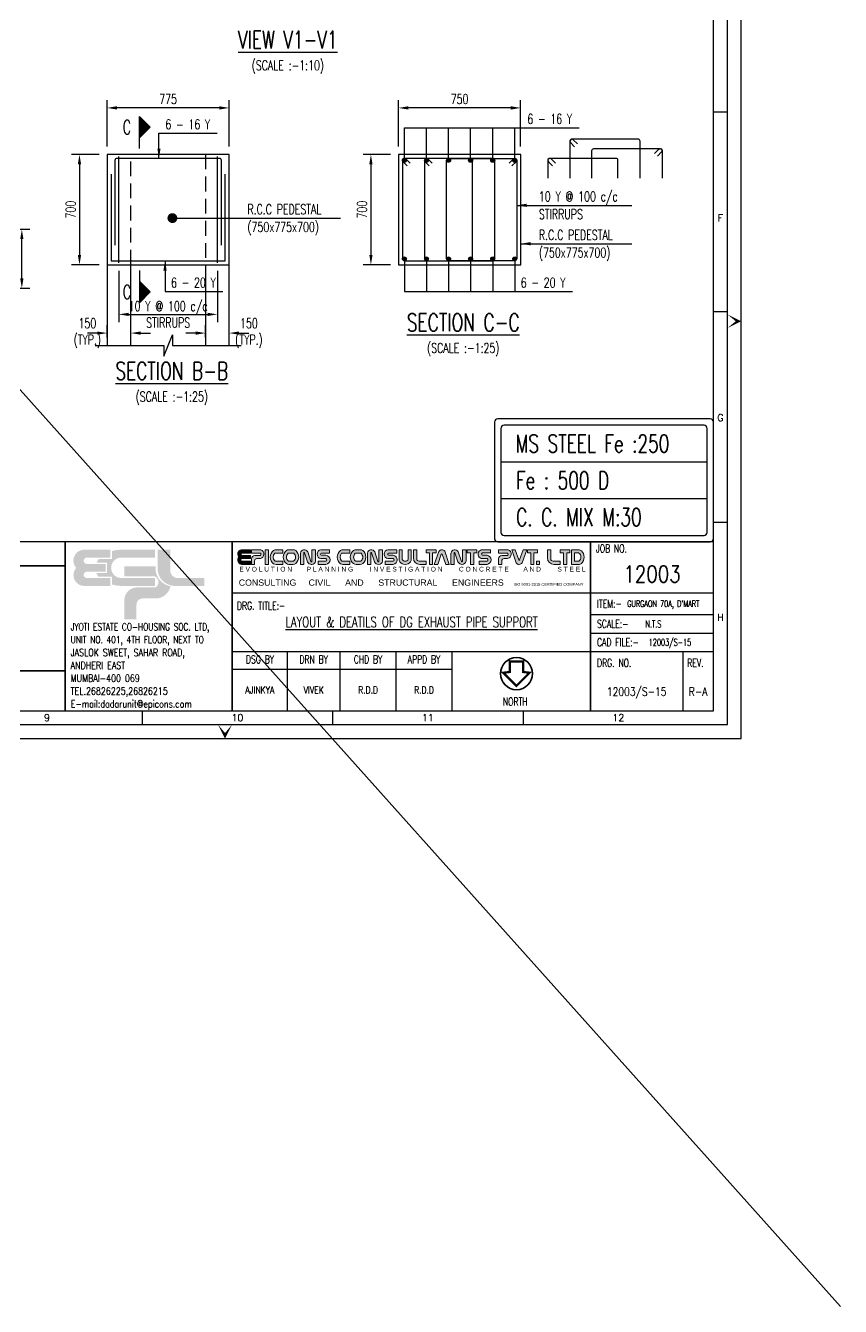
# Model space of a CAD drawing. Header units: inches. Extents: x 6 to 183294, y -48183 to 78918.
# Drawn here: x 41244 to 61920, y -14410 to 18103 of the extents above; entities that cross this region are included whole.
import ezdxf
from ezdxf.enums import TextEntityAlignment as Align

# ---------------------------------------------------------------- set-up
doc = ezdxf.new("R2010")
doc.units = ezdxf.units.IN
doc.header["$MEASUREMENT"] = 0
doc.header["$PDMODE"] = 35
doc.linetypes.add('HIDDEN', pattern=[0.375, 0.25, -0.125])
doc.layers.add('00 ECPL LOGO', color=250, linetype='Continuous', lineweight=20)
doc.layers.add('00 ELEV-2', color=9, linetype='Continuous', lineweight=30)
for name, color, linetype in [('PNA', 8, 'Continuous'), ('S-BRECK LINE', 8, 'Continuous'), ('S-CONCRET LINE', 4, 'Continuous'), ('S-DIM-1', 5, 'Continuous'), ('S-REINFORCEMENT', 6, 'Continuous'), ('S-SECTION MARK', 1, 'Continuous'), ('S-STIRUPS)', 3, 'Continuous'), ('S-TEXT', 2, 'Continuous'), ('S-TEXT-1', 4, 'Continuous'), ('S-TITIL', 6, 'Continuous'), ('S-TITLE', 6, 'Continuous'), ('SCHEDULE LINE-1', 7, 'Continuous'), ('TEXT (SHEET)', 4, 'Continuous'), ('TITLE', 6, 'Continuous')]:
    doc.layers.add(name, color=color, linetype=linetype)
doc.styles.add('ROMANS', font='simplex.shx', dxfattribs={"width": 0.7})
doc.styles.add('SEC. TEXT', font='arial.ttf', dxfattribs={"height": 180})
doc.dimstyles.new('dim10', dxfattribs={"dimtxt": 250, "dimasz": 250, "dimexe": 200, "dimexo": 200, "dimgap": 100, "dimtad": 1, "dimdec": 0, "dimlfac": 0.1, "dimzin": 0, "dimdsep": 46, "dimtxsty": 'ROMANS', "dimcen": 0, "dimclrd": 5, "dimclre": 5, "dimclrt": 4, "dimadec": 0, "dimazin": 0, "dimtfac": 1, "dimtdec": 0, "dimtix": 1, "dimtofl": 0, "dimtmove": 2, "dimatfit": 3, "dimfxl": 0, "dimtolj": 1, "dimtzin": 0, "dimlwd": -1, "dimlwe": -1, "dimarcsym": 0})
doc.dimstyles.new('dim25', dxfattribs={"dimtxt": 250, "dimasz": 250, "dimexe": 200, "dimexo": 200, "dimgap": 100, "dimtad": 1, "dimdec": 0, "dimlfac": 0.25, "dimzin": 0, "dimdsep": 46, "dimtxsty": 'ROMANS', "dimcen": 0, "dimclrd": 5, "dimclre": 5, "dimclrt": 4, "dimadec": 0, "dimazin": 0, "dimtfac": 1, "dimtdec": 0, "dimtix": 1, "dimtofl": 0, "dimtmove": 2, "dimatfit": 3, "dimfxl": 0, "dimtolj": 1, "dimtzin": 0, "dimlwd": -1, "dimlwe": -1, "dimarcsym": 0})
doc.dimstyles.new('dim33.33', dxfattribs={"dimtxt": 250, "dimasz": 250, "dimexe": 200, "dimexo": 200, "dimgap": 100, "dimtad": 1, "dimdec": 0, "dimlfac": 0.333331, "dimzin": 0, "dimdsep": 46, "dimtxsty": 'ROMANS', "dimcen": 0, "dimclrd": 5, "dimclre": 5, "dimclrt": 4, "dimadec": 0, "dimazin": 0, "dimtfac": 1, "dimtdec": 0, "dimtix": 1, "dimtofl": 0, "dimtmove": 2, "dimatfit": 3, "dimfxl": 0, "dimtolj": 1, "dimtzin": 0, "dimlwd": -1, "dimlwe": -1, "dimarcsym": 0})
pattern_1 = [(315, (41799.568, 90036.126), (15.2387667, 15.2387667), [])]

# ---------------------------------------------------------------- blocks, each defined once
blk = doc.blocks.new('EPICONS TITLE')
at = {"layer": '00 ECPL LOGO'}
h = blk.add_hatch(color=7, dxfattribs=at)
h.dxf.hatch_style = 1
h.paths.add_polyline_path([(678, -252), (678, -146), (414, -146, 0.261636), (303, -208, 0.285841), (304, -378, 0.344902), (324, -574, 0.204992), (418, -614), (678, -614), (678, -510), (424, -510, -1), (418, -426), (678, -426), (678, -331), (424, -331, -1), (422, -252)])
h = blk.add_hatch(color=7, dxfattribs=at)
h.dxf.hatch_style = 1
h.paths.add_polyline_path([(1011, -146), (712, -146), (712, -252), (997, -252, -0.440545), (997, -331), (816, -331, 0.414214), (712, -435), (712, -614), (810, -614), (810, -504, -0.414214), (888, -426), (997, -426, 0.757811)])
h.paths.add_polyline_path([(1254, -146), (1153, -146), (1153, -614), (1254, -614)])
h.paths.add_polyline_path([(1708, -146), (1494, -146, 0.154275), (1419, -169, 0.519672), (1419, -591, 0.154275), (1494, -614), (1708, -614), (1708, -510), (1472, -510, -0.210356), (1452, -502, -0.388707), (1452, -260, -0.210356), (1472, -252), (1708, -252)])
h.paths.add_polyline_path([(2037, -146), (1904, -146, 0.159018), (1828, -171, 0.507969), (1828, -589, 0.159018), (1904, -614), (2037, -614, 0.173791), (2119, -585, 0.472311), (2119, -175, 0.173791)])
h.paths.add_polyline_path([(2046, -252, -0.185052), (2063, -258, -0.445894), (2063, -504, -0.185052), (2046, -510), (1899, -510, -0.185052), (1882, -504, -0.445894), (1882, -258, -0.185052), (1899, -252)], flags=16)
h.paths.add_polyline_path([(2501, -209, 0.723435), (2273, -252), (2273, -614), (2374, -614), (2374, -252, -0.723435), (2399, -241), (2495, -533, 0.724077), (2751, -510), (2751, -146), (2635, -146), (2635, -509, -0.755661), (2603, -519)])
h.paths.add_polyline_path([(3198, -146), (2916, -146, 0.823713), (2916, -429), (3082, -429, -0.713272), (3082, -510), (2830, -510), (2830, -614), (3082, -614, 0.900309), (3082, -324), (2936, -324, -0.746931), (2936, -252), (3198, -252)])
h = blk.add_hatch(color=7, dxfattribs=at)
h.dxf.hatch_style = 1
h.paths.add_polyline_path([(3837, -146), (3623, -146, 0.154275), (3548, -169, 0.519672), (3548, -591, 0.154275), (3623, -614), (3837, -614), (3837, -510), (3600, -510, -0.210932), (3581, -502, -0.385278), (3580, -260, -0.212895), (3599, -252), (3837, -252)])
h.paths.add_polyline_path([(4255, -175, 0.173792), (4173, -146), (4040, -146, 0.159018), (3964, -171, 0.507969), (3964, -589, 0.159018), (4040, -614), (4173, -614, 0.173792), (4255, -585, 0.472311)])
h.paths.add_polyline_path([(4182, -252, -0.185053), (4199, -258, -0.445893), (4199, -504, -0.185053), (4182, -510), (4035, -510, -0.185053), (4017, -504, -0.445893), (4017, -258, -0.185053), (4035, -252)], flags=16)
h.paths.add_polyline_path([(4406, -252), (4406, -614), (4507, -614), (4507, -252, -0.436861), (4522, -236, -0.319738), (4534, -245), (4629, -533, 0.724077), (4884, -510), (4884, -146), (4768, -146), (4768, -509, -0.755661), (4737, -519), (4635, -209, 0.723435)])
h.paths.add_polyline_path([(5335, -146), (5053, -146, 0.823713), (5053, -429), (5219, -429, -0.713272), (5219, -510), (4967, -510), (4967, -614), (5219, -614, 0.900309), (5219, -324), (5074, -324, -0.746931), (5074, -252), (5335, -252)])
h.paths.add_polyline_path([(5509, -146), (5408, -146), (5408, -452, 0.160106), (5433, -529, 0.505303), (5772, -529, 0.160106), (5797, -452), (5797, -146), (5699, -146), (5699, -451, -0.621318), (5509, -451)])
h.paths.add_polyline_path([(5969, -146), (5862, -146), (5862, -406, 0.414214), (6070, -614), (6267, -614), (6267, -510), (6047, -510, -0.414214), (5969, -432)])
h.paths.add_polyline_path([(6589, -146), (6267, -146), (6267, -249), (6372, -249), (6372, -614), (6473, -614), (6473, -249), (6589, -249)])
h.paths.add_polyline_path([(6863, -194, 0.539211), (6672, -201), (6523, -614), (6641, -614), (6752, -289, -0.708617), (6777, -289), (6894, -614), (7006, -614)])
h.paths.add_polyline_path([(7288, -209, 0.723435), (7059, -252), (7059, -614), (7160, -614), (7160, -252, -0.723435), (7186, -241), (7282, -533, 0.724077), (7538, -510), (7538, -146), (7421, -146), (7421, -509, -0.755661), (7390, -519)])
h.paths.add_polyline_path([(7886, -146), (7579, -146), (7579, -249), (7684, -249), (7684, -614), (7785, -614), (7785, -249), (7886, -249)])
h.paths.add_polyline_path([(8321, -146), (8059, -146, 0.157568), (7983, -170, 0.511532), (7983, -404, 0.157569), (8059, -429), (8206, -429, -0.713272), (8206, -510), (7953, -510), (7953, -614), (8206, -614, 0.900308), (8206, -324), (8065, -324), (8060, -324, -0.722204), (8060, -249), (8321, -249)])
h = blk.add_hatch(color=7, dxfattribs=at)
h.dxf.hatch_style = 1
h.paths.add_polyline_path([(8875, -146), (8576, -146), (8576, -252), (8849, -252, -0.270444), (8871, -265, -0.26297), (8871, -318, -0.270444), (8849, -331), (8680, -331, 0.414214), (8576, -435), (8576, -614), (8674, -614), (8674, -504, -0.414214), (8752, -426), (8861, -426, 0.757811)])
h.paths.add_polyline_path([(9103, -146), (8990, -146), (9133, -566, 0.539211), (9324, -560), (9474, -146), (9356, -146), (9244, -471, -0.708617), (9220, -471)])
h.paths.add_polyline_path([(9814, -146), (9492, -146), (9492, -249), (9597, -249), (9597, -614), (9698, -614), (9698, -249), (9814, -249)])
h.paths.add_polyline_path([(10234, -146), (10128, -146), (10128, -406, 0.414214), (10336, -614), (10533, -614), (10533, -510), (10312, -510, -0.414214), (10234, -432)])
h.paths.add_polyline_path([(9871, -510), (9775, -510), (9775, -614), (9871, -614)])
h = blk.add_hatch(color=7, dxfattribs=at)
h.dxf.hatch_style = 1
h.paths.add_polyline_path([(10533, -146), (10533, -249), (10637, -249), (10637, -614), (10739, -614), (10739, -249), (10839, -249), (10839, -146)])
h.paths.add_polyline_path([(10890, -146), (10890, -614), (11119, -614, 0.189446), (11208, -580, 0.435754), (11208, -181, 0.189446), (11119, -146)])
h.paths.add_polyline_path([(11122, -249, -0.519112), (11122, -510), (10989, -510), (10989, -249)], flags=16)
at = {"layer": '00 ECPL LOGO', "color": 7}
for p, q in [((678, -146), (414, -146)), ((424, -252), (678, -252)), ((678, -331), (424, -331)), ((678, -252), (678, -146)), ((678, -426), (678, -331)), ((1011, -146), (712, -146)), ((712, -146), (712, -252)), ((997, -252), (712, -252)), ((997, -331), (816, -331)), ((1153, -146), (1254, -146)), ((1153, -146), (1153, -614)), ((1254, -146), (1254, -614)), ((1472, -252), (1708, -252)), ((1494, -146), (1708, -146)), ((1708, -252), (1708, -146)), ((1899, -252), (2046, -252)), ((1904, -146), (2037, -146)), ((2273, -252), (2273, -614)), ((2374, -252), (2374, -614)), ((2399, -241), (2495, -533)), ((2501, -209), (2603, -519)), ((2635, -146), (2751, -146)), ((2751, -146), (2635, -146)), ((2635, -146), (2635, -510)), ((2751, -146), (2751, -510)), ((2751, -252), (2751, -252)), ((2916, -146), (3198, -146)), ((3198, -146), (2916, -146)), ((2936, -252), (3198, -252)), ((3082, -324), (2936, -324)), ((3198, -252), (3198, -146)), ((3599, -252), (3837, -252)), ((3837, -146), (3623, -146)), ((3837, -252), (3837, -146)), ((4035, -252), (4182, -252)), ((4040, -146), (4173, -146)), ((4406, -252), (4406, -614)), ((4507, -252), (4507, -614)), ((4534, -245), (4629, -533)), ((4635, -209), (4737, -519)), ((4768, -146), (4884, -146)), ((4768, -146), (4884, -146)), ((4884, -146), (4768, -146)), ((4768, -146), (4768, -510)), ((4884, -146), (4884, -510)), ((4884, -252), (4884, -252)), ((5053, -146), (5335, -146)), ((5053, -146), (5335, -146)), ((5335, -146), (5053, -146)), ((5074, -252), (5335, -252)), ((5219, -324), (5074, -324)), ((5335, -252), (5335, -146)), ((5408, -146), (5509, -146)), ((5509, -146), (5408, -146)), ((5408, -146), (5408, -452)), ((5509, -146), (5509, -451)), ((5699, -146), (5797, -146)), ((5797, -146), (5699, -146)), ((5699, -146), (5699, -451)), ((5797, -146), (5797, -452)), ((5862, -146), (5969, -146)), ((5969, -146), (5862, -146)), ((5862, -406), (5862, -146)), ((5969, -432), (5969, -146)), ((6267, -146), (6589, -146)), ((6589, -146), (6267, -146)), ((6267, -146), (6267, -249)), ((6267, -249), (6372, -249)), ((6372, -614), (6372, -249)), ((6473, -614), (6473, -249)), ((6473, -249), (6589, -249)), ((6523, -614), (6672, -201)), ((6589, -146), (6589, -249)), ((6641, -614), (6752, -289)), ((6894, -614), (6777, -289)), ((7006, -614), (6863, -194)), ((7059, -252), (7059, -614)), ((7160, -252), (7160, -614)), ((7186, -241), (7282, -533)), ((7288, -209), (7390, -519)), ((7421, -146), (7538, -146)), ((7421, -146), (7538, -146)), ((7538, -146), (7421, -146)), ((7421, -146), (7538, -146)), ((7421, -146), (7421, -510)), ((7538, -146), (7538, -510)), ((7538, -252), (7538, -252)), ((7579, -146), (7886, -146)), ((7886, -146), (7579, -146)), ((7579, -146), (7886, -146)), ((7579, -146), (7886, -146)), ((7886, -146), (7579, -146)), ((7579, -146), (7579, -249)), ((7579, -249), (7684, -249)), ((7579, -249), (7684, -249)), ((7684, -614), (7684, -249)), ((7785, -614), (7785, -249)), ((7785, -249), (7886, -249)), ((7785, -249), (7886, -249)), ((7886, -146), (7886, -249)), ((8040, -146), (8321, -146)), ((8040, -146), (8321, -146)), ((8321, -146), (8059, -146)), ((8060, -249), (8321, -249)), ((8206, -324), (8060, -324)), ((8065, -324), (8206, -324)), ((8321, -252), (8321, -146)), ((8875, -146), (8576, -146)), ((8576, -146), (8576, -252)), ((8849, -252), (8576, -252)), ((8849, -331), (8680, -331)), ((9103, -146), (8990, -146)), ((9103, -146), (8990, -146)), ((8990, -146), (9133, -566)), ((9103, -146), (9220, -471)), ((9356, -146), (9244, -471)), ((9474, -146), (9324, -560)), ((9474, -146), (9356, -146)), ((9408, -146), (9356, -146)), ((9474, -146), (9356, -146)), ((9492, -146), (9814, -146)), ((9814, -146), (9492, -146)), ((9492, -146), (9814, -146)), ((9492, -146), (9814, -146)), ((9492, -146), (9814, -146)), ((9492, -146), (9492, -249)), ((9492, -249), (9597, -249)), ((9492, -249), (9597, -249)), ((9597, -614), (9597, -249)), ((9698, -614), (9698, -249)), ((9698, -249), (9814, -249)), ((9698, -249), (9814, -249)), ((9814, -146), (9814, -249)), ((10128, -146), (10234, -146)), ((10234, -146), (10128, -146)), ((10128, -406), (10128, -146)), ((10234, -432), (10234, -146)), ((10533, -146), (10839, -146)), ((10839, -146), (10533, -146)), ((10533, -146), (10533, -249)), ((10533, -249), (10637, -249)), ((10637, -249), (10533, -249)), ((10637, -614), (10637, -249)), ((10739, -614), (10739, -249)), ((10739, -249), (10839, -249)), ((10739, -249), (10839, -249)), ((10839, -249), (10739, -249)), ((10839, -146), (10839, -249)), ((10890, -146), (11119, -146)), ((10890, -146), (10890, -614)), ((10989, -249), (10989, -510)), ((10989, -249), (11113, -249)), ((418, -426), (678, -426)), ((678, -510), (418, -510)), ((418, -614), (678, -614)), ((678, -614), (678, -510)), ((712, -435), (712, -614)), ((712, -614), (810, -614)), ((810, -504), (810, -614)), ((888, -426), (997, -426)), ((1153, -614), (1254, -614)), ((1472, -510), (1708, -510)), ((1494, -614), (1708, -614)), ((1708, -614), (1708, -510)), ((1899, -510), (2046, -510)), ((2037, -614), (1904, -614)), ((2273, -614), (2374, -614)), ((2614, -614), (2635, -614)), ((2635, -614), (2635, -614)), ((2751, -510), (2751, -510)), ((2830, -614), (2830, -510)), ((2830, -510), (3082, -510)), ((2830, -614), (3082, -614)), ((2830, -614), (3082, -614)), ((3082, -429), (2916, -429)), ((3600, -510), (3837, -510)), ((3623, -614), (3837, -614)), ((3837, -614), (3837, -510)), ((4035, -510), (4182, -510)), ((4040, -614), (4173, -614)), ((4406, -614), (4507, -614)), ((4406, -614), (4507, -614)), ((4406, -614), (4507, -614)), ((4967, -614), (4967, -510)), ((4967, -510), (5219, -510)), ((4967, -510), (5219, -510)), ((4967, -614), (5219, -614)), ((4967, -614), (5219, -614)), ((4967, -614), (5219, -614)), ((5219, -429), (5053, -429)), ((6047, -510), (6267, -510)), ((6070, -614), (6267, -614)), ((6070, -614), (6267, -614)), ((6267, -510), (6267, -614)), ((6372, -614), (6473, -614)), ((6372, -614), (6473, -614)), ((6523, -614), (6641, -614)), ((6589, -614), (6641, -614)), ((6894, -614), (7006, -614)), ((6894, -614), (7006, -614)), ((7059, -614), (7160, -614)), ((7059, -614), (7160, -614)), ((7059, -614), (7160, -614)), ((7538, -510), (7538, -510)), ((7684, -614), (7785, -614)), ((7684, -614), (7785, -614)), ((7684, -614), (7785, -614)), ((7684, -614), (7785, -614)), ((7953, -614), (7953, -510)), ((7953, -510), (8206, -510)), ((7953, -510), (8206, -510)), ((7953, -510), (8206, -510)), ((7953, -614), (8206, -614)), ((7953, -614), (8206, -614)), ((7953, -614), (8206, -614)), ((7953, -614), (8206, -614)), ((7953, -614), (8206, -614)), ((8206, -429), (8040, -429)), ((8059, -429), (8194, -429)), ((8576, -435), (8576, -614)), ((8576, -614), (8674, -614)), ((8674, -504), (8674, -614)), ((8752, -426), (8861, -426)), ((9597, -614), (9698, -614)), ((9597, -614), (9698, -614)), ((9597, -614), (9698, -614)), ((10312, -510), (10533, -510)), ((10336, -614), (10533, -614)), ((10336, -614), (10533, -614)), ((10533, -510), (10533, -614)), ((10637, -614), (10739, -614)), ((10637, -614), (10739, -614)), ((10637, -614), (10739, -614)), ((10637, -614), (10739, -614)), ((10653, -614), (10739, -614)), ((10653, -614), (10739, -614)), ((10653, -614), (10739, -614)), ((10653, -614), (10739, -614)), ((10890, -614), (11119, -614)), ((10989, -510), (11113, -510))]:
    blk.add_line(p, q, dxfattribs=at)
blk.add_lwpolyline([(9775, -510), (9871, -510), (9871, -614), (9775, -614)], close=True, dxfattribs=at)
for centre, radius, start, end in [((439, -292), 160, 148.648, 212.4563), ((439, -464), 160, 147.5437, 223.6612), ((414, -276), 130, 90, 148.648), ((423, -291), 39.6, 88.7637, 271.2363), ((816, -435), 104, 90, 180), ((965, -284), 146, 282.7188, 71.3398), ((961, -291), 53.7, 312.4487, 47.5513), ((1567, -380), 257, 125.0807, 234.9193), ((1584, -381), 179, 137.5171, 222.4829), ((1494, -276), 130, 90, 125.0807), ((1472, -278), 26, 90, 137.5171), ((1981, -380), 259, 126.1417, 233.8583), ((1992, -381), 165, 131.9364, 228.0636), ((1904, -276), 130, 90, 126.1417), ((1899, -278), 26, 90, 131.9364), ((2037, -276), 130, 50.5638, 90), ((2046, -278), 26, 48.0636, 90), ((1953, -381), 165, 311.9364, 48.0636), ((1951, -380), 265, 309.4362, 50.5638), ((2394, -268), 122, 28.75, 172.2831), ((2388, -251), 14.5, 40.0191, 183.5523), ((2944, -287), 144, 101.0425, 258.9575), ((2947, -288), 37.6, 106.4856, 253.5144), ((3067, -469), 146, 276.006, 83.994), ((3696, -380), 257, 125.0807, 234.9193), ((3714, -381), 180, 138.0741, 222.3563), ((3623, -276), 130, 90, 125.0807), ((3599, -278), 26, 90, 138.0741), ((4116, -380), 259, 126.1417, 233.8583), ((4127, -381), 165, 131.9364, 228.0636), ((4040, -276), 130, 90, 126.1417), ((4035, -278), 26, 90, 131.9364), ((4173, -276), 130, 50.5638, 90), ((4182, -278), 26, 48.0636, 90), ((4089, -381), 165, 311.9364, 48.0636), ((4087, -380), 265, 309.4362, 50.5638), ((4527, -268), 122, 28.75, 172.2831), ((4522, -251), 14.5, 89.1577, 183.5523), ((4522, -249), 13, 18.2334, 89.1577), ((5081, -287), 144, 101.0425, 258.9575), ((5084, -288), 37.6, 106.4856, 253.5144), ((5204, -469), 146, 276.006, 83.994), ((6070, -406), 208, 180, 270), ((6770, -260), 114, 35.166, 148.5022), ((6764, -294), 13, 19.7665, 161.0546), ((7181, -268), 122, 28.75, 172.2831), ((7175, -251), 14.5, 40.0191, 183.5523), ((8067, -287), 144, 125.818, 234.182), ((8059, -276), 130, 90, 125.818), ((8059, -299), 130, 234.182, 270), ((8072, -286), 39.3, 108.3261, 238.1957), ((8065, -298), 26, 238.1957, 270), ((8190, -469), 146, 276.006, 83.994), ((8680, -435), 104, 90, 180), ((8849, -278), 26, 29.4672, 90), ((8849, -305), 26, 270, 330.5328), ((8829, -284), 146, 282.7188, 71.3398), ((8824, -291), 53.7, 330.5328, 29.4672), ((10336, -406), 208, 180, 270), ((11113, -275), 26, 51.4816, 90), ((11119, -276), 130, 47.0907, 90), ((11030, -380), 160, 308.5184, 51.4816), ((11023, -380), 272, 312.9093, 47.0907), ((418, -484), 130, 223.6612, 270), ((421, -468), 42.1, 94.0242, 265.9758), ((888, -504), 78, 90, 180), ((1494, -484), 130, 234.9193, 270), ((1472, -484), 26, 222.4829, 270), ((1904, -484), 130, 233.8583, 270), ((1899, -484), 26, 228.0636, 270), ((2037, -484), 130, 270, 309.4362), ((2046, -484), 26, 270, 311.9364), ((2619, -479), 135, 203.2219, 346.755), ((2618, -510), 17.1, 214.0796, 357.6127), ((3068, -470), 43.1, 289.0016, 70.9984), ((3623, -484), 130, 234.9193, 270), ((3600, -484), 26, 222.3563, 270), ((4040, -484), 130, 233.8583, 270), ((4035, -484), 26, 228.0636, 270), ((4173, -484), 130, 270, 309.4362), ((4182, -484), 26, 270, 311.9364), ((4753, -479), 135, 203.2219, 346.8516), ((4751, -510), 17.1, 214.0796, 357.6127), ((5205, -470), 43.1, 289.0016, 70.9984), ((5538, -452), 130, 180, 216.3848), ((5602, -404), 210, 216.3848, 323.6152), ((5604, -405), 106, 206.2931, 333.7069), ((5667, -452), 130, 323.6152, 0), ((6047, -432), 78, 180, 270), ((7406, -479), 135, 203.2219, 346.755), ((7404, -510), 17.1, 214.0796, 357.6127), ((8192, -470), 43.1, 289.0016, 70.9984), ((8752, -504), 78, 90, 180), ((9227, -500), 114, 215.166, 328.5022), ((9232, -467), 13, 199.7665, 341.0546), ((10312, -432), 78, 180, 270), ((11113, -484), 26, 270, 308.5184), ((11119, -484), 130, 270, 312.9093)]:
    blk.add_arc(centre, radius, start, end, dxfattribs=at)
at = {"layer": '00 ECPL LOGO', "color": 7, "attachment_point": 1, "style": 'SEC. TEXT'}
for s, insert, char_height, width in [('\\pt22;E V O L U T I O N        P L A N N I N G         I N V E S T I G A T I O N         C O N C R E T E        A N D         S T E E L', (328, -689), 150, 445502.26), ('\\pt22;CONSULTING     CIVIL      AND      STRUCTURAL      ENGINEERS', (309, -1092), 200, 495763.22), ('\\pt22;ISO 9001-2015 CERTIFIED COMPANY', (9049, -1204), 90, 434288.5)]:
    blk.add_mtext(s, dxfattribs=dict(at, insert=insert, char_height=char_height, width=width))
blk = doc.blocks.new('FOLDER')
at = {"layer": 'PNA'}
for points in [[(-1250, 2500), (0, 0), (0, 1000)], [(1250, 2500), (0, 0), (0, 1000)]]:
    blk.add_solid(points, dxfattribs=at)
blk = doc.blocks.new('ecpl logo')
at = {"layer": '00 ECPL LOGO'}
for color, points in [(256, [(351, -827, 0.621111), (586, -1401), (1442, -1401), (1442, -1151), (682, -1151, -0.917622), (682, -948), (1285, -948), (1285, -702), (682, -702, -0.926164), (682, -501), (1442, -501), (1442, -251), (581, -251, 0.621111), (351, -827)]), (152, [(2940, -251), (2940, -863, 0.384329), (3453, -1401), (4422, -1401), (4422, -1151), (3582, -1151, -0.414214), (3340, -908), (3340, -251)]), (140, [(1887, -779), (1887, -1102), (2862, -1102, -0.232111), (2971, -1281, -0.194401), (2883, -1450), (2269, -1450, 0.364674), (1887, -1802), (1887, -2463), (2269, -2463), (2269, -1996, -0.414214), (2462, -1802), (2899, -1802, 0.338499), (3350, -1412, -0.371272), (2877, -839), (2877, -779)])]:
    blk.add_hatch(color=color, dxfattribs=at).paths.add_polyline_path(points)
h = blk.add_hatch(color=253, dxfattribs=at)
h.dxf.hatch_style = 1
h.paths.add_polyline_path([(995, -993, 0.07148), (1056, -1106), (1486, -1106), (1486, -1356, 0.065387), (1776, -1401), (2862, -1401), (2862, -1151), (1776, -1151, -0.910826), (1742, -501), (2862, -501), (2862, -251), (1776, -251, 0.069483), (1486, -291), (1486, -546), (1071, -546, 0.072407), (1003, -657), (1329, -657), (1329, -993)])
blk = doc.blocks.new('SHEET')
at = {"color": 1}
for p, q in [((762042, -118391, -8), (676135, -118391, -8)), ((743744, -120329, -8), (762042, -120329, -8)), ((743744, -122562, -8), (762042, -122562, -8)), ((743744, -123243, -8), (752092, -123243, -8))]:
    blk.add_line(p, q, dxfattribs=at)
at = {"color": 5, "linetype": 'ByBlock', "lineweight": -2}
for p, q in [((757383, -121163, -8), (762042, -121163, -8)), ((757383, -121862, -8), (762042, -121862, -8)), ((745825, -124822, -8), (745825, -122562, -8)), ((747834, -124822, -8), (747834, -122562, -8)), ((749963, -124822, -8), (749963, -122562, -8)), ((760876, -122562, -8), (760876, -124822, -8))]:
    blk.add_line(p, q, dxfattribs=at)
blk.add_line((752092, -124822, -8), (752092, -122562, -8))
at = {"elevation": -8, "flags": 128}
blk.add_lwpolyline([(674017, -125881), (763101, -125881), (763101, -63214), (674017, -63214)], close=True, dxfattribs=at)
at = {"color": 1, "const_width": 60.9, "elevation": -8}
for points in [[(737368, -124822), (737368, -118391)], [(743729, -124822), (743729, -118391)], [(757364, -124822), (757364, -118391)], [(720337, -119302), (737368, -119302)], [(752092, -124822), (752092, -122562)], [(720337, -123298), (737368, -123298)]]:
    blk.add_lwpolyline(points, dxfattribs=at)
at = {"layer": 'PNA'}
for p, q in [((762042, -102021, -8), (762572, -102021, -8)), ((762042, -109621, -8), (762572, -109621, -8)), ((762042, -117645, -8), (762572, -117645, -8)), ((740301, -124822, -8), (740301, -125351, -8)), ((747548, -124822, -8), (747548, -125351, -8)), ((754795, -124822, -8), (754795, -125351, -8))]:
    blk.add_line(p, q, dxfattribs=at)
at = {"layer": 'PNA', "color": 1, "elevation": -8}
for points in [[(675076, -125351), (762572, -125351), (762572, -63743), (675076, -63743)], [(676135, -124822), (762042, -124822), (762042, -64273), (676135, -64273)]]:
    blk.add_lwpolyline(points, close=True, dxfattribs=at)
at = {"layer": '00 ELEV-2'}
for name, p, xscale, yscale, zscale in [('ecpl logo', (737368, -118391, -8), 1.196575288621418, 1.196575288621418, 1.196575288621418), ('EPICONS TITLE', (743605, -118516, -8), 1.196575288621396, 1.196575288621396, 1.196575288621396)]:
    blk.add_blockref(name, p, dxfattribs=dict(at, xscale=xscale, yscale=yscale, zscale=zscale))
at = {"layer": 'PNA', "xscale": 0.2118545526379952, "yscale": 0.2118545526379952, "zscale": 0.2118545526379952, "rotation": 90}
blk.add_blockref('FOLDER', (763101, -109992, -8), dxfattribs=at)
at = {"layer": 'PNA', "xscale": 0.2118545530764889, "yscale": 0.2118545530764889, "zscale": 0.2118545530764889}
blk.add_blockref('FOLDER', (743452, -125881, -8), dxfattribs=at)
at = {"layer": 'PNA', "style": 'ROMANS'}
for s, height, p in [('F', 265, (762307, -106061, -8)), ('G', 265, (762307, -113661, -8)), ('H', 265, (762307, -121262, -8)), ('9', 265, (736678, -125086, -8)), ('10', 264.8, (743925, -125086, -8)), ('11', 264.8, (751172, -125086, -8)), ('12', 264.8, (758419, -125086, -8))]:
    blk.add_text(s, height=height, dxfattribs=at).set_placement(p, align=Align.MIDDLE)
at = {"layer": 'S-TEXT-1', "style": 'ROMANS'}
for s, height, width, p in [('JYOTI ESTATE CO-HOUSING SOC. LTD,', 276, 0.75, (737578, -121765, -8)), ('UNIT NO. 401, 4TH FLOOR, NEXT TO', 276, 0.75, (737578, -122254, -8)), ('JASLOK SWEET, SAHAR ROAD,', 275, 0.8, (737578, -122743, -8)), ('ANDHERI EAST', 275, 0.8, (737578, -123232, -8)), ('MUMBAI-400 069', 275, 0.8, (737578, -123721, -8)), ('TEL.26826225,26826215', 275, 0.8, (737578, -124210, -8)), ('E-mail:dadarunit@epicons.com', 275, 0.8, (737578, -124699, -8))]:
    blk.add_text(s, height=height, dxfattribs=dict(at, width=width)).set_placement(p)
at = {"layer": 'TEXT (SHEET)', "color": 4, "style": 'ROMANS', "width": 0.7}
for s, p in [('JOB NO.', (757570, -118798, -8)), ('NORTH', (754025, -124626, -8))]:
    blk.add_text(s, height=304.7, dxfattribs=at).set_placement(p)
for s, height, p in [('DRG. TITLE:-', 304.74, (743907, -120822, -8)), ('ITEM:-', 304.7, (757610, -120746, -8)), ('SCALE:-', 304.7, (757610, -121512, -8)), ('CAD FILE:-', 304.7, (757610, -122212, -8)), ('DRG. NO. ', 304.7, (757610, -123001, -8)), ('REV.', 304.7, (761044, -123001, -8))]:
    blk.add_text(s, height=height, dxfattribs=at).set_placement(p, align=Align.MIDDLE_LEFT)
for s, p in [('DSG BY', (744785, -122864, -8)), ('DRN BY', (746829, -122864, -8)), ('CHD BY', (748898, -122864, -8)), ('APPD BY', (751027, -122864, -8))]:
    blk.add_text(s, height=304.7, dxfattribs=at).set_placement(p, align=Align.MIDDLE_CENTER)
blk = doc.blocks.new('*D53')
at = {"layer": 'Defpoints', "color": 0, "transparency": 16777216}
for p in [(50707, 14832, 0), (50007, 12032), (50707, 12032, 0)]:
    blk.add_point(p, dxfattribs=at)
at = {"layer": 'S-DIM-1', "color": 5, "transparency": 16777216}
for p, q in [((50507, 14832), (49807, 14832)), ((50007, 14582), (50007, 12282)), ((50507, 12032), (49807, 12032))]:
    blk.add_line(p, q, dxfattribs=at)
for points in [[(49966, 14582), (50049, 14582), (50007, 14832)], [(49966, 12282), (50049, 12282), (50007, 12032)]]:
    blk.add_solid(points, dxfattribs=at)
at = {"layer": 'S-DIM-1', "color": 4, "transparency": 16777216, "insert": (49782, 13432), "char_height": 250, "attachment_point": 5, "rotation": 90, "style": 'ROMANS'}
blk.add_mtext('\\A1;700', dxfattribs=at)
blk = doc.blocks.new('*D54')
at = {"layer": 'Defpoints', "color": 0, "transparency": 16777216}
for p in [(50707, 16014), (50707, 14832, 0), (53807, 14832, 0)]:
    blk.add_point(p, dxfattribs=at)
at = {"layer": 'S-DIM-1', "color": 5, "transparency": 16777216}
for p, q in [((50707, 15032), (50707, 16214)), ((53557, 16014), (50957, 16014)), ((53807, 15032), (53807, 16214))]:
    blk.add_line(p, q, dxfattribs=at)
for points in [[(50957, 16056), (50957, 15972), (50707, 16014)], [(53557, 16056), (53557, 15972), (53807, 16014)]]:
    blk.add_solid(points, dxfattribs=at)
at = {"layer": 'S-DIM-1', "color": 4, "transparency": 16777216, "insert": (52257, 16239), "char_height": 250, "attachment_point": 5, "style": 'ROMANS'}
blk.add_mtext('\\A1;750', dxfattribs=at)
blk = doc.blocks.new('*D55')
at = {"layer": 'Defpoints', "color": 0, "ltscale": 20, "transparency": 16777216}
for p in [(40706, 12935), (41148, 12935), (40706, 11435)]:
    blk.add_point(p, dxfattribs=at)
at = {"layer": 'S-DIM-1', "color": 5, "ltscale": 20, "transparency": 16777216}
for p, q in [((40906, 12935), (41348, 12935)), ((41148, 11685), (41148, 12685)), ((40906, 11435), (41348, 11435))]:
    blk.add_line(p, q, dxfattribs=at)
for points in [[(41107, 12685), (41190, 12685), (41148, 12935)], [(41107, 11685), (41190, 11685), (41148, 11435)]]:
    blk.add_solid(points, dxfattribs=at)
at = {"layer": 'S-DIM-1', "color": 4, "lineweight": -2, "ltscale": 20, "transparency": 16777216, "insert": (40923, 12185), "char_height": 250, "attachment_point": 5, "rotation": 90, "style": 'ROMANS'}
blk.add_mtext('\\A1;500', dxfattribs=at)
blk = doc.blocks.new('*D57')
at = {"layer": 'Defpoints', "color": 0, "transparency": 16777216}
for p in [(43311, 14832, 0), (42611, 12032), (43311, 12032, 0)]:
    blk.add_point(p, dxfattribs=at)
at = {"layer": 'S-DIM-1', "color": 5, "transparency": 16777216}
for p, q in [((43111, 14832), (42411, 14832)), ((42611, 14582), (42611, 12282)), ((43111, 12032), (42411, 12032))]:
    blk.add_line(p, q, dxfattribs=at)
for points in [[(42569, 14582), (42653, 14582), (42611, 14832)], [(42569, 12282), (42653, 12282), (42611, 12032)]]:
    blk.add_solid(points, dxfattribs=at)
at = {"layer": 'S-DIM-1', "color": 4, "transparency": 16777216, "insert": (42386, 13432), "char_height": 250, "attachment_point": 5, "rotation": 90, "style": 'ROMANS'}
blk.add_mtext('\\A1;700', dxfattribs=at)
blk = doc.blocks.new('*D58')
at = {"layer": 'Defpoints', "color": 0, "transparency": 16777216}
for p in [(43311, 16014), (43311, 14832, 0), (46411, 14832, 0)]:
    blk.add_point(p, dxfattribs=at)
at = {"layer": 'S-DIM-1', "color": 5, "transparency": 16777216}
for p, q in [((43311, 15032), (43311, 16214)), ((46161, 16014), (43561, 16014)), ((46411, 15032), (46411, 16214))]:
    blk.add_line(p, q, dxfattribs=at)
for points in [[(43561, 16056), (43561, 15972), (43311, 16014)], [(46161, 16056), (46161, 15972), (46411, 16014)]]:
    blk.add_solid(points, dxfattribs=at)
at = {"layer": 'S-DIM-1', "color": 4, "transparency": 16777216, "insert": (44861, 16239), "char_height": 250, "attachment_point": 5, "style": 'ROMANS'}
blk.add_mtext('\\A1;775', dxfattribs=at)
blk = doc.blocks.new('*D59')
at = {"layer": 'Defpoints', "color": 0, "transparency": 16777216}
for p in [(43611, 12082), (46111, 12082), (46111, 10773)]:
    blk.add_point(p, dxfattribs=at)
at = {"layer": 'S-DIM-1', "color": 5, "transparency": 16777216}
for p, q in [((43611, 11882), (43611, 10573)), ((46111, 11882), (46111, 10573)), ((43861, 10773), (45861, 10773))]:
    blk.add_line(p, q, dxfattribs=at)
for points in [[(43861, 10814), (43861, 10731), (43611, 10773)], [(45861, 10814), (45861, 10731), (46111, 10773)]]:
    blk.add_solid(points, dxfattribs=at)
at = {"layer": 'S-DIM-1', "color": 4, "transparency": 16777216, "insert": (44861, 10773), "char_height": 250, "attachment_point": 5, "style": 'ROMANS'}
blk.add_mtext('\\A1;10 Y @ 100 c/c\\PSTIRRUPS', dxfattribs=at)
blk = doc.blocks.new('*D60')
at = {"layer": 'Defpoints', "color": 0, "transparency": 16777216}
for p in [(43311, 10298), (43311, 9983, 0), (43911, 9983, 0)]:
    blk.add_point(p, dxfattribs=at)
at = {"layer": 'S-DIM-1', "color": 5, "transparency": 16777216}
for p, q in [((43311, 10183), (43311, 10498)), ((43911, 10183), (43911, 10498)), ((43061, 10298), (42811, 10298)), ((44161, 10298), (44411, 10298))]:
    blk.add_line(p, q, dxfattribs=at)
for points in [[(43061, 10339), (43061, 10256), (43311, 10298)], [(44161, 10339), (44161, 10256), (43911, 10298)]]:
    blk.add_solid(points, dxfattribs=at)
at = {"layer": 'S-DIM-1', "color": 4, "transparency": 16777216, "insert": (42811, 10298), "char_height": 250, "attachment_point": 5, "style": 'ROMANS'}
blk.add_mtext('\\A1;150\\P(TYP.)', dxfattribs=at)
blk = doc.blocks.new('*D61')
at = {"layer": 'Defpoints', "color": 0, "transparency": 16777216}
for p in [(46411, 10298), (45811, 9983, 0), (46411, 9983, 0)]:
    blk.add_point(p, dxfattribs=at)
at = {"layer": 'S-DIM-1', "color": 5, "transparency": 16777216}
for p, q in [((45811, 10183), (45811, 10498)), ((46411, 10183), (46411, 10498)), ((45561, 10298), (45311, 10298)), ((46661, 10298), (46911, 10298))]:
    blk.add_line(p, q, dxfattribs=at)
for points in [[(45561, 10339), (45561, 10256), (45811, 10298)], [(46661, 10339), (46661, 10256), (46411, 10298)]]:
    blk.add_solid(points, dxfattribs=at)
at = {"layer": 'S-DIM-1', "color": 4, "transparency": 16777216, "insert": (46911, 10298), "char_height": 250, "attachment_point": 5, "style": 'ROMANS'}
blk.add_mtext('\\A1;150\\P(TYP.)', dxfattribs=at)

msp = doc.modelspace()

# ---------------------------------------------------------------- hatches: boundary and pattern name
at = {"layer": 'S-SECTION MARK', "ltscale": 5}
h = msp.add_hatch(dxfattribs=at)
h.set_pattern_fill('ANSI31', color=256, scale=172.406964, angle=-90, style=0)
h.set_pattern_definition(pattern_1)
h.paths.add_polyline_path([(44401.948, 15523.48), (44134.819, 15795.346), (44134.819, 15251.615)])
h = msp.add_hatch(dxfattribs=at)
h.set_pattern_fill('ANSI31', color=256, scale=172.406964, angle=-90, style=0)
h.set_pattern_definition(pattern_1)
h.paths.add_polyline_path([(44401.948, 11341.495), (44134.819, 11069.63), (44134.819, 11613.36)])

# ---------------------------------------------------------------- linework, layer by layer
msp.add_line((3947.405, 50383.565), (61920.477, -14409.868))
at = {"layer": 'S-BRECK LINE'}
msp.add_lwpolyline([(43011.145, 9982.633), (44748.329, 9982.633), (44748.329, 9707.885), (44973.961, 10257.381), (44973.961, 9982.633), (46711.145, 9982.633)], dxfattribs=at)
at = {"layer": 'S-CONCRET LINE', "color": 8, "linetype": 'HIDDEN', "ltscale": 1500}
for p, q in [((43911.145, 12032.488), (43911.145, 14832.488)), ((45811.145, 14832.488), (45811.145, 12032.488))]:
    msp.add_line(p, q, dxfattribs=at)
at = {"layer": 'S-CONCRET LINE'}
for p, q in [((43311.145, 12032.488), (43311.145, 9982.633)), ((43911.145, 9982.633), (43911.145, 12032.488)), ((45811.145, 12032.488), (45811.145, 9982.633)), ((46411.145, 9982.633), (46411.145, 12032.488))]:
    msp.add_line(p, q, dxfattribs=at)
for points in [[(43311.145, 12032.488), (46411.145, 12032.488), (46411.145, 14832.488), (43311.145, 14832.488)], [(50707.388, 12032.488), (53807.388, 12032.488), (53807.388, 14832.488), (50707.388, 14832.488)]]:
    msp.add_lwpolyline(points, close=True, dxfattribs=at)
at = {"layer": 'S-REINFORCEMENT', "color": 5}
msp.add_lwpolyline([(46211.145, 12532.488), (46211.145, 14682.488, 0.414213562), (46161.145, 14732.488), (43561.145, 14732.488, 0.414213562), (43511.145, 14682.488), (43511.145, 12532.488)], format="xyb", dxfattribs=at)
at = {"layer": 'S-REINFORCEMENT', "color": 5, "const_width": 50}
for points in [[(50857.388, 14707.491, 1), (50857.388, 14657.491, 1)], [(51417.388, 14707.491, -1), (51417.388, 14657.491, -1)], [(51977.388, 14707.491, -1), (51977.388, 14657.491, -1)], [(52537.388, 14707.491, -1), (52537.388, 14657.491, -1)], [(53097.388, 14707.491, -1), (53097.388, 14657.491, -1)], [(53657.388, 14707.491, -1), (53657.388, 14657.491, -1)], [(50857.388, 12157.484, -1), (50857.388, 12207.484, -1)], [(51417.388, 12157.485, 1), (51417.388, 12207.485, 1)], [(51977.388, 12157.485, 1), (51977.388, 12207.485, 1)], [(52537.388, 12157.485, 1), (52537.388, 12207.485, 1)], [(53097.388, 12157.485, 1), (53097.388, 12207.485, 1)], [(53657.388, 12157.484, 1), (53657.388, 12207.484, 1)]]:
    msp.add_lwpolyline(points, format="xyb", close=True, dxfattribs=at)
at = {"layer": 'S-REINFORCEMENT', "color": 5}
msp.add_lwpolyline([(43411.145, 14332.488), (43411.145, 12132.488), (46311.145, 12132.488), (46311.145, 14332.488)], dxfattribs=at)
for centre in [(50857.388, 14682.491), (50857.388, 14682.491), (51417.388, 14682.491), (51417.388, 14682.491), (51977.388, 14682.491), (51977.388, 14682.491), (52537.388, 14682.491), (52537.388, 14682.491), (53097.388, 14682.491), (53097.388, 14682.491), (53657.388, 14682.491), (53657.388, 14682.491), (50857.388, 12182.484), (50857.388, 12182.484), (51417.388, 12182.485), (51417.388, 12182.485), (51977.388, 12182.485), (51977.388, 12182.485), (52537.388, 12182.485), (52537.388, 12182.485), (53097.388, 12182.485), (53097.388, 12182.485), (53657.388, 12182.484), (53657.388, 12182.484)]:
    msp.add_circle(centre, 50, dxfattribs=at)
at = {"layer": 'S-SECTION MARK'}
for p, q in [((44134.819, 14982.488), (44134.819, 15795.346)), ((44134.819, 15795.346), (44401.948, 15523.48)), ((44134.819, 15251.615), (44401.948, 15523.48)), ((44134.819, 11882.488), (44134.819, 11069.63)), ((44134.819, 11613.36), (44401.948, 11341.495)), ((44134.819, 11069.63), (44401.948, 11341.495))]:
    msp.add_line(p, q, dxfattribs=at)
at = {"layer": 'S-STIRUPS)', "color": 2}
for p, q in [((43611.145, 12082.488), (43611.145, 14780.481)), ((46111.145, 12082.488), (46111.145, 14780.481))]:
    msp.add_line(p, q, dxfattribs=at)
for points in [[(56836.584, 14231.912), (56836.584, 15171.435, 0.414213562), (56786.584, 15221.435), (55106.585, 15221.434, 0.668179418), (55071.228, 15136.08), (55177.295, 15030.012)], [(55248.006, 15100.722), (55141.939, 15206.79, 0.668179418), (55056.585, 15171.434), (55056.585, 14231.912)], [(55616.584, 14231.912), (55616.584, 14930.844, -0.414213562), (55666.584, 14980.844), (57346.583, 14980.843, -0.668179418), (57381.94, 14895.489), (57275.873, 14789.421)], [(57205.162, 14860.132), (57311.229, 14966.199, -0.668179418), (57396.583, 14930.843), (57396.583, 14231.912)], [(50998.81, 14611.78), (50892.744, 14717.847, 0.668179418), (50807.389, 14682.491), (50807.389, 12182.483, 0.414213562), (50857.389, 12132.483), (52537.388, 12132.484, 0.414213562), (52587.388, 12182.484), (52587.388, 14682.492, 0.414213562), (52537.388, 14732.492), (50857.389, 14732.491, 0.668179418), (50822.033, 14647.137), (50928.099, 14541.069)], [(51558.81, 14611.78), (51452.744, 14717.847, 0.668179418), (51367.389, 14682.491), (51367.389, 12182.483, 0.414213562), (51417.389, 12132.483), (53097.388, 12132.484, 0.414213562), (53147.388, 12182.484), (53147.388, 14682.492, 0.414213562), (53097.388, 14732.492), (51417.389, 14732.491, 0.668179418), (51382.033, 14647.137), (51488.099, 14541.069)], [(53515.967, 14611.78), (53622.033, 14717.847, -0.668179418), (53707.388, 14682.491), (53707.388, 12182.483, -0.414213562), (53657.388, 12132.483), (51977.388, 12132.484, -0.414213562), (51927.388, 12182.484), (51927.388, 14682.492, -0.414213562), (51977.388, 14732.492), (53657.387, 14732.491, -0.668179418), (53692.744, 14647.137), (53586.678, 14541.069)], [(54688.006, 14611.78), (54581.939, 14717.847, 0.668179418), (54496.584, 14682.491), (54496.584, 14231.912)], [(56276.584, 14231.912), (56276.584, 14682.492, 0.414213562), (56226.584, 14732.492), (54546.585, 14732.491, 0.668179418), (54511.228, 14647.137), (54617.295, 14541.069)]]:
    msp.add_lwpolyline(points, format="xyb", dxfattribs=at)
at = {"layer": 'S-TITIL', "color": 7, "lineweight": 35}
msp.add_circle((53700.212, 1652.553), 406.794, dxfattribs=at)
at = {"layer": 'S-TITLE', "color": 1, "const_width": 56.94}
msp.add_lwpolyline([(53700.212, 1341.737), (54033.745, 1675.468), (53868.598, 1694.838), (53868.517, 1963.379), (53531.536, 1963.278), (53531.616, 1694.737), (53366.481, 1675.269)], close=True, dxfattribs=at)
at = {"layer": 'SCHEDULE LINE-1', "color": 2}
for p, q in [((58539.866, 7024.861), (53305.865, 7024.861)), ((58539.866, 6091.332), (53305.865, 6091.332))]:
    msp.add_line(p, q, dxfattribs=at)
for points in [[(58619.866, 8118.39), (53225.865, 8118.39, 0.414213562), (53145.865, 8038.39), (53145.865, 5077.803, 0.414213562), (53225.865, 4997.803), (58619.866, 4997.803, 0.414213562), (58699.866, 5077.803), (58699.866, 8038.39, 0.414213562)], [(58459.866, 7958.39), (53385.865, 7958.39, 0.414213562), (53305.865, 7878.39), (53305.865, 5237.803, 0.414213562), (53385.865, 5157.803), (58459.866, 5157.803, 0.414213562), (58539.866, 5237.803), (58539.866, 7878.39, 0.414213562)]]:
    msp.add_lwpolyline(points, format="xyb", close=True, dxfattribs=at)

# ---------------------------------------------------------------- block references
at = {"xscale": 0.6667775899993817, "yscale": 0.6667775899993817, "zscale": 0.6667775899993817}
msp.add_blockref('SHEET', (-449412.721, 83938.595, 5.014), dxfattribs=at)

# ---------------------------------------------------------------- texts
at = {"color": 4, "style": 'ROMANS', "width": 0.7}
for s, p in [('10 Y @ 100 c/c', (54269.527, 13765.872, 0)), ('R.C.C PEDESTAL', (46873.284, 13441.711, 0)), ('STIRRUPS', (54269.527, 13315.872, 0)), ('(750x775x700)', (46873.284, 12991.711, 0)), ('R.C.C PEDESTAL', (54269.527, 12790.86, 0)), ('(750x775x700)', (54269.527, 12340.86, 0))]:
    msp.add_text(s, height=250, dxfattribs=at).set_placement(p, align=Align.MIDDLE_LEFT)
at = {"layer": 'S-SECTION MARK', "style": 'ROMANS', "width": 0.7}
for p in [(43813.341, 15524.842), (43813.341, 11340.133)]:
    msp.add_text('C', height=350, dxfattribs=at).set_placement(p, align=Align.MIDDLE)
at = {"layer": 'S-TEXT', "style": 'ROMANS'}
for s, height, width, p in [('(SCALE :-1:10)', 250, 0.7, (47899.003, 17095.606)), ('(SCALE :-1:25)', 250, 0.7, (52350.656, 9920.197)), ('(SCALE :-1:25)', 250, 0.7, (44954.412, 8686.864)), ('AJINKYA', 176.5294, 0.8, (47187.88, 1236.719, 5.014)), ('VIVEK', 176.5294, 0.8, (48556.452, 1236.719, 5.014)), ('R.D.D', 176.5294, 0.8, (49935.871, 1236.719, 5.014)), ('R.D.D', 176.5294, 0.8, (51355.385, 1236.719, 5.014)), ('12003/S-15', 211.8352, 0.8, (56751.499, 1197.023, 5.014)), ('R-A', 211.8352, 0.8, (58311.155, 1197.023, 5.014))]:
    msp.add_text(s, height=height, dxfattribs=dict(at, width=width)).set_placement(p, align=Align.MIDDLE_CENTER)
at = {"layer": 'S-TEXT', "style": 'ROMANS', "width": 0.65}
for s, height, p in [("GURGAON 70A, D'MART", 165.55948, (56511.341, 3428.112, 5.014)), ('N.T.S', 176.5294, (56972.85, 2911.695, 5.014)), ('12003/S-15', 176.5294, (57056.237, 2450.419, 5.014))]:
    msp.add_text(s, height=height, dxfattribs=at).set_placement(p, align=Align.MIDDLE_LEFT)
at = {"layer": 'S-TEXT-1', "style": 'ROMANS', "width": 0.7}
for s, p in [('6 - 16 Y', (44790.46, 15597.859)), ('6 - 16 Y', (53974.838, 15735.453)), ('6 - 20 Y', (44932.228, 11579.523)), ('6 - 20 Y', (53807.388, 11579.523))]:
    msp.add_text(s, height=250, dxfattribs=at).set_placement(p, align=Align.MIDDLE_LEFT)
at = {"layer": 'S-TITIL', "style": 'ROMANS', "width": 0.7}
for s, p in [('%%UVIEW V1-V1', (47899.003, 17745.606)), ('%%USECTION C-C', (52350.656, 10570.197)), ('%%USECTION B-B', (44954.412, 9336.864))]:
    msp.add_text(s, height=450, dxfattribs=at).set_placement(p, align=Align.MIDDLE_CENTER)
at = {"layer": 'S-TITIL', "color": 1, "style": 'ROMANS'}
for s, height, width, p in [('12003', 423.6705, 0.8, (57140.211, 4181.077, 5.014)), ('%%ULAYOUT & DEATILS OF DG EXHAUST PIPE SUPPORT', 266.21231, 0.7, (51039.807, 2961.689))]:
    msp.add_text(s, height=height, dxfattribs=dict(at, width=width)).set_placement(p, align=Align.MIDDLE_CENTER)
at = {"layer": 'TITLE', "style": 'ROMANS', "width": 0.7}
for s, p in [('MS STEEL Fe :250', (53679.132, 7491.625)), ('Fe : 500 D', (53691.039, 6558.096)), ('C. C. MIX M:30', (53691.039, 5624.567))]:
    msp.add_text(s, height=450, dxfattribs=at).set_placement(p, align=Align.MIDDLE_LEFT)

# ---------------------------------------------------------------- dimensions: what is measured, and where the dimension line sits
at = {"layer": 'S-DIM-1'}
dim = msp.add_linear_dim(base=(43311.145, 16014.096, 0), p1=(46411.145, 14832.488), p2=(43311.145, 14832.488), dimstyle='dim25', dxfattribs=at)
dim.commit()
dim.dimension.update_dxf_attribs({"geometry": '*D58', "text_midpoint": (44861.145, 16239.096, 0)})
dim = msp.add_linear_dim(base=(50707.388, 16014.096, 0), p1=(53807.388, 14832.488), p2=(50707.388, 14832.488), text='750', dimstyle='dim25', dxfattribs=at)
dim.commit()
dim.dimension.update_dxf_attribs({"geometry": '*D54', "text_midpoint": (52257.388, 16239.096, 0)})
for base, p1, p2, picture, middle in [((42611.145, 12032.488, 0), (43311.145, 14832.488), (43311.145, 12032.488), '*D57', (42386.145, 13432.488, 0)), ((50007.388, 12032.488, 0), (50707.388, 14832.488), (50707.388, 12032.488), '*D53', (49782.388, 13432.488, 0))]:
    dim = msp.add_linear_dim(base=base, p1=p1, p2=p2, angle=90, dimstyle='dim25', dxfattribs=at)
    dim.commit()
    dim.dimension.update_dxf_attribs({"geometry": picture, "text_midpoint": middle})
at = {"layer": 'S-DIM-1', "lineweight": -2, "ltscale": 20}
dim = msp.add_linear_dim(base=(41148.253, 12935.004), p1=(40706.253, 11435.004), p2=(40706.253, 12935.004), angle=90, dimstyle='dim33.33', dxfattribs=at)
dim.commit()
dim.dimension.update_dxf_attribs({"geometry": '*D55', "text_midpoint": (40923.253, 12185.004)})
at = {"layer": 'S-DIM-1'}
for base, p1, p2, text, picture, middle in [((46111.145, 10772.59), (43611.145, 12082.488), (46111.145, 12082.488), '10 Y @ 100 c/c\\XSTIRRUPS', '*D59', (44861.145, 10772.59)), ((43311.145, 10297.612, 0), (43911.145, 9982.633), (43311.145, 9982.633, 0), '<>\\X(TYP.)', '*D60', (42811.145, 10297.612, 0))]:
    dim = msp.add_linear_dim(base=base, p1=p1, p2=p2, text=text, dimstyle='dim25', override={"dimtmove": 1}, dxfattribs=at)
    dim.commit()
    dim.dimension.update_dxf_attribs({"geometry": picture, "text_midpoint": middle, "dimtype": 160})
dim = msp.add_linear_dim(base=(46411.145, 10297.612, 0), p1=(45811.145, 9982.633), p2=(46411.145, 9982.633, 0), angle=180, text='<>\\X(TYP.)', dimstyle='dim25', override={"dimtmove": 1}, dxfattribs=at)
dim.commit()
dim.dimension.update_dxf_attribs({"geometry": '*D61', "text_midpoint": (46911.145, 10297.612, 0), "dimtype": 160})

# ---------------------------------------------------------------- leaders
for points in [[(50857.388, 14682.491), (50857.388, 15510.453), (55292.781, 15510.453)], [(51417.388, 14682.491), (51417.388, 15510.453), (55292.781, 15510.453)], [(51977.388, 14682.491), (51977.388, 15510.453), (55292.781, 15510.453)], [(52537.388, 14682.491), (52537.388, 15510.453), (55292.781, 15510.453)], [(53097.388, 14682.491), (53097.388, 15510.453), (55292.781, 15510.453)], [(50857.388, 12182.484), (50857.388, 11354.523), (55125.332, 11354.523)], [(51417.388, 12182.484), (51417.388, 11354.523), (55125.332, 11354.523)], [(51977.388, 12182.484), (51977.388, 11354.523), (55125.332, 11354.523)], [(52537.388, 12182.484), (52537.388, 11354.523), (55125.332, 11354.523)], [(53097.388, 12182.484), (53097.388, 11354.523), (55125.332, 11354.523)]]:
    msp.add_leader(points, dimstyle='dim25', override={"dimgap": 100, "dimtad": 0, "dimldrblk": 'None'})
at = {"layer": 'S-DIM-1', "linetype": 'ByBlock'}
for points in [[(44628.36, 14732.488), (44628.36, 15372.859), (46108.404, 15372.859)], [(53707.388, 13540.872), (56630.011, 13540.872)], [(53807.388, 12565.86), (56630.011, 12565.86)], [(44782.228, 12132.488), (44782.228, 11354.523), (46250.171, 11354.523)]]:
    msp.add_leader(points, dimstyle='dim10', dxfattribs=at)
at = {"layer": 'S-DIM-1'}
for points in [[(53657.388, 14682.492), (53657.388, 15510.453), (55292.781, 15510.453)], [(53657.388, 12182.483), (53657.388, 11354.523), (55125.332, 11354.523)]]:
    msp.add_leader(points, dimstyle='dim25', override={"dimtad": 0, "dimldrblk": 'None'}, dxfattribs=at)
at = {"layer": 'S-DIM-1', "linetype": 'ByBlock'}
msp.add_leader([(44969.098, 13216.711), (49233.768, 13216.711)], dimstyle='dim10', override={"dimldrblk": 'Dot'}, dxfattribs=at)

doc.saveas('drawing.dxf')
